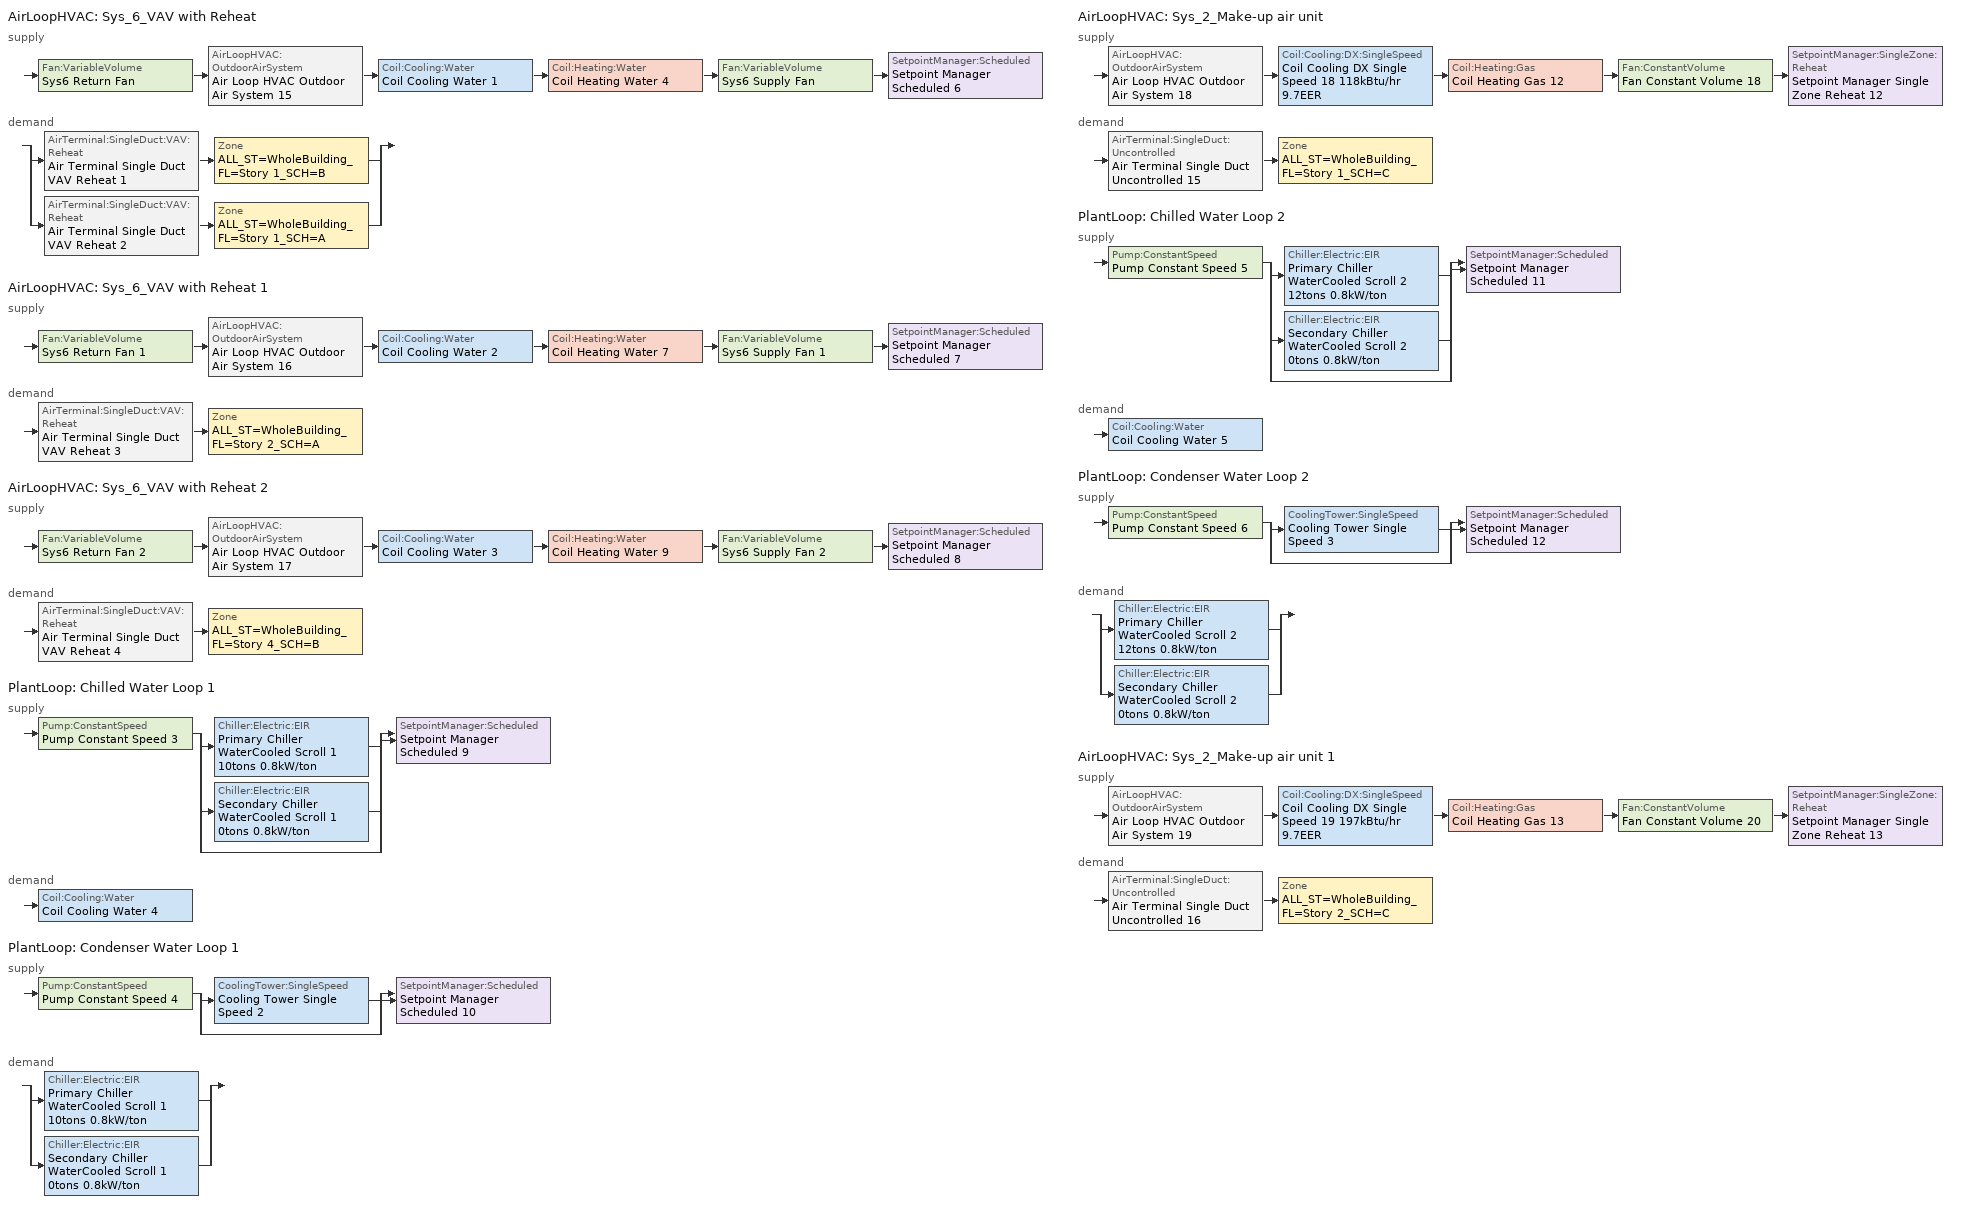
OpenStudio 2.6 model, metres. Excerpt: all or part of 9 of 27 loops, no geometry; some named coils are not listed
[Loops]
AirLoopHVAC 'Sys_6_VAV with Reheat'
 supply: Fan:VariableVolume 'Sys6 Return Fan' > AirLoopHVAC:OutdoorAirSystem 'Air Loop HVAC Outdoor Air System 15' > Coil:Cooling:Water 'Coil Cooling Water 1' > Coil:Heating:Water 'Coil Heating Water 4' > Fan:VariableVolume 'Sys6 Supply Fan' > SetpointManager:Scheduled 'Setpoint Manager Scheduled 6'
 demand: split
  | AirTerminal:SingleDuct:VAV:Reheat 'Air Terminal Single Duct VAV Reheat 1' > Zone 'ALL_ST=WholeBuilding_FL=Story 1_SCH=B'
  | AirTerminal:SingleDuct:VAV:Reheat 'Air Terminal Single Duct VAV Reheat 2' > Zone 'ALL_ST=WholeBuilding_FL=Story 1_SCH=A'
AirLoopHVAC 'Sys_6_VAV with Reheat 1'
 supply: Fan:VariableVolume 'Sys6 Return Fan 1' > AirLoopHVAC:OutdoorAirSystem 'Air Loop HVAC Outdoor Air System 16' > Coil:Cooling:Water 'Coil Cooling Water 2' > Coil:Heating:Water 'Coil Heating Water 7' > Fan:VariableVolume 'Sys6 Supply Fan 1' > SetpointManager:Scheduled 'Setpoint Manager Scheduled 7'
 demand: AirTerminal:SingleDuct:VAV:Reheat 'Air Terminal Single Duct VAV Reheat 3' > Zone 'ALL_ST=WholeBuilding_FL=Story 2_SCH=A'
AirLoopHVAC 'Sys_6_VAV with Reheat 2'
 supply: Fan:VariableVolume 'Sys6 Return Fan 2' > AirLoopHVAC:OutdoorAirSystem 'Air Loop HVAC Outdoor Air System 17' > Coil:Cooling:Water 'Coil Cooling Water 3' > Coil:Heating:Water 'Coil Heating Water 9' > Fan:VariableVolume 'Sys6 Supply Fan 2' > SetpointManager:Scheduled 'Setpoint Manager Scheduled 8'
 demand: AirTerminal:SingleDuct:VAV:Reheat 'Air Terminal Single Duct VAV Reheat 4' > Zone 'ALL_ST=WholeBuilding_FL=Story 4_SCH=B'
PlantLoop 'Chilled Water Loop 1'
 supply: Pump:ConstantSpeed 'Pump Constant Speed 3' > split
  | Chiller:Electric:EIR 'Primary Chiller WaterCooled Scroll 1 10tons 0.8kW/ton'
  | Chiller:Electric:EIR 'Secondary Chiller WaterCooled Scroll 1 0tons 0.8kW/ton'
  | bypass
  join > SetpointManager:Scheduled 'Setpoint Manager Scheduled 9'
 demand: Coil:Cooling:Water 'Coil Cooling Water 4'
PlantLoop 'Condenser Water Loop 1'
 supply: Pump:ConstantSpeed 'Pump Constant Speed 4' > split
  | CoolingTower:SingleSpeed 'Cooling Tower Single Speed 2'
  | bypass
  join > SetpointManager:Scheduled 'Setpoint Manager Scheduled 10'
 demand: split
  | Chiller:Electric:EIR 'Primary Chiller WaterCooled Scroll 1 10tons 0.8kW/ton'
  | Chiller:Electric:EIR 'Secondary Chiller WaterCooled Scroll 1 0tons 0.8kW/ton'
AirLoopHVAC 'Sys_2_Make-up air unit'
 supply: AirLoopHVAC:OutdoorAirSystem 'Air Loop HVAC Outdoor Air System 18' > Coil:Cooling:DX:SingleSpeed 'Coil Cooling DX Single Speed 18 118kBtu/hr 9.7EER' > Coil:Heating:Gas 'Coil Heating Gas 12' > Fan:ConstantVolume 'Fan Constant Volume 18' > SetpointManager:SingleZone:Reheat 'Setpoint Manager Single Zone Reheat 12'
 demand: AirTerminal:SingleDuct:Uncontrolled 'Air Terminal Single Duct Uncontrolled 15' > Zone 'ALL_ST=WholeBuilding_FL=Story 1_SCH=C'
PlantLoop 'Chilled Water Loop 2'
 supply: Pump:ConstantSpeed 'Pump Constant Speed 5' > split
  | Chiller:Electric:EIR 'Primary Chiller WaterCooled Scroll 2 12tons 0.8kW/ton'
  | Chiller:Electric:EIR 'Secondary Chiller WaterCooled Scroll 2 0tons 0.8kW/ton'
  | bypass
  join > SetpointManager:Scheduled 'Setpoint Manager Scheduled 11'
 demand: Coil:Cooling:Water 'Coil Cooling Water 5'
PlantLoop 'Condenser Water Loop 2'
 supply: Pump:ConstantSpeed 'Pump Constant Speed 6' > split
  | CoolingTower:SingleSpeed 'Cooling Tower Single Speed 3'
  | bypass
  join > SetpointManager:Scheduled 'Setpoint Manager Scheduled 12'
 demand: split
  | Chiller:Electric:EIR 'Primary Chiller WaterCooled Scroll 2 12tons 0.8kW/ton'
  | Chiller:Electric:EIR 'Secondary Chiller WaterCooled Scroll 2 0tons 0.8kW/ton'
AirLoopHVAC 'Sys_2_Make-up air unit 1'
 supply: AirLoopHVAC:OutdoorAirSystem 'Air Loop HVAC Outdoor Air System 19' > Coil:Cooling:DX:SingleSpeed 'Coil Cooling DX Single Speed 19 197kBtu/hr 9.7EER' > Coil:Heating:Gas 'Coil Heating Gas 13' > Fan:ConstantVolume 'Fan Constant Volume 20' > SetpointManager:SingleZone:Reheat 'Setpoint Manager Single Zone Reheat 13'
 demand: AirTerminal:SingleDuct:Uncontrolled 'Air Terminal Single Duct Uncontrolled 16' > Zone 'ALL_ST=WholeBuilding_FL=Story 2_SCH=C'
[Sizing:Zone] Zone Cooling Design Supply Air Temperature Input Method=SupplyAirTemperature; Zone Cooling Design Supply Air Temperature {C}=13; Zone Cooling Design Supply Air Temperature Difference {deltaC}=11.11; Zone Heating Design Supply Air Temperature Input Method=SupplyAirTemperature; Zone Heating Design Supply Air Temperature {C}=43; Zone Heating Design Supply Air Temperature Difference {deltaC}=11.11; Zone Cooling Design Supply Air Humidity Ratio {kg-H2O/kg-air}=0.0085; Zone Heating Design Supply Air Humidity Ratio {kg-H2O/kg-air}=0.008; Zone Heating Sizing Factor=1.3; Zone Cooling Sizing Factor=1.1; Cooling Design Air Flow Method=DesignDay; Heating Design Air Flow Method=DesignDay; Account for Dedicated Outdoor Air System=No; Dedicated Outdoor Air System Control Strategy=NeutralSupplyAir; Dedicated Outdoor Air Low Setpoint Temperature for Design {C}=autosize; Dedicated Outdoor Air High Setpoint Temperature for Design {C}=autosize
ALL_ST=WholeBuilding_FL=Story 1_SCH=B; ALL_ST=WholeBuilding_FL=Story 4_SCH=B; ALL_ST=WholeBuilding_FL=Story 1_SCH=A; ALL_ST=WholeBuilding_FL=Story 1_SCH=C; ALL_ST=WholeBuilding_FL=Story 2_SCH=C; ALL_ST=WholeBuilding_FL=Story 2_SCH=A
[Zone equipment]
ALL_ST=WholeBuilding_FL=Story 1_SCH=B: Air Terminal Single Duct VAV Reheat 1, Zone HVAC Baseboard Convective Water 15
ALL_ST=WholeBuilding_FL=Story 4_SCH=B: Air Terminal Single Duct VAV Reheat 4, Zone HVAC Baseboard Convective Water 18
ALL_ST=WholeBuilding_FL=Story 1_SCH=A: Air Terminal Single Duct VAV Reheat 2, Zone HVAC Baseboard Convective Water 16
ALL_ST=WholeBuilding_FL=Story 1_SCH=C: Zone HVAC Four Pipe Fan Coil 1, Air Terminal Single Duct Uncontrolled 15
ALL_ST=WholeBuilding_FL=Story 2_SCH=C: Zone HVAC Four Pipe Fan Coil 2, Air Terminal Single Duct Uncontrolled 16
ALL_ST=WholeBuilding_FL=Story 2_SCH=A: Air Terminal Single Duct VAV Reheat 3, Zone HVAC Baseboard Convective Water 17
[PlantLoop] Glycol Concentration=0; Plant Loop Volume {m3}=Autocalculate; Load Distribution Scheme=Optimal
Chilled Water Loop 1; Condenser Water Loop 1; Chilled Water Loop 2; Condenser Water Loop 2
[Sizing:Plant] Loop Design Temperature Difference {deltaC}=6; Sizing Option=NonCoincident; Zone Timesteps in Averaging Window=1; Coincident Sizing Factor Mode=None
Name | Loop Type | Design Loop Exit Temperature {C}
Chilled Water Loop 1; Chilled Water Loop 2 | Cooling | 7
Condenser Water Loop 1; Condenser Water Loop 2 | Condenser | 29
[AirLoopHVAC] Design Supply Air Flow Rate {m3/s}=AutoSize
Name | Availability Schedule
Sys_6_VAV with Reheat | Sys_6_VAV with Reheat Occ Sch
Sys_6_VAV with Reheat 1 | Sys_6_VAV with Reheat 1 Occ Sch
Sys_6_VAV with Reheat 2 | Sys_6_VAV with Reheat 2 Occ Sch
Sys_2_Make-up air unit | Sys_2_Make-up air unit Occ Sch
Sys_2_Make-up air unit 1 | Sys_2_Make-up air unit 1 Occ Sch
[Sizing:System] Type of Load to Size On=Sensible; Design Outdoor Air Flow Rate {m3/s}=Autosize; Preheat Design Temperature {C}=7; Preheat Design Humidity Ratio {kg-H2O/kg-Air}=0.008; Precool Design Humidity Ratio {kg-H2O/kg-Air}=0.008; Central Cooling Design Supply Air Temperature {C}=13; Central Heating Design Supply Air Temperature {C}=13.1; Sizing Option=NonCoincident; 100% Outdoor Air in Cooling=No; 100% Outdoor Air in Heating=No; Central Cooling Design Supply Air Humidity Ratio {kg-H2O/kg-Air}=0.0085; Central Heating Design Supply Air Humidity Ratio {kg-H2O/kg-Air}=0.008; Cooling Design Air Flow Method=DesignDay; Cooling Design Air Flow Rate {m3/s}=0; Heating Design Air Flow Method=DesignDay; Heating Design Air Flow Rate {m3/s}=0; System Outdoor Air Method=ZoneSum; Zone Maximum Outdoor Air Fraction=1; Cooling Supply Air Flow Rate Per Floor Area {m3/s-m2}=0.00996765; Cooling Fraction of Autosized Cooling Supply Air Flow Rate=1; Cooling Supply Air Flow Rate Per Unit Cooling Capacity {m3/s-W}=3.94755e-05; Heating Supply Air Flow Rate Per Floor Area {m3/s-m2}=0.00996765; Heating Fraction of Autosized Heating Supply Air Flow Rate=1; Heating Fraction of Autosized Cooling Supply Air Flow Rate=1; Heating Supply Air Flow Rate Per Unit Heating Capacity {m3/s-W}=3.15882e-05; Cooling Design Capacity Method=CoolingDesignCapacity; Cooling Design Capacity {W}=autosize; Cooling Design Capacity Per Floor Area {W/m2}=234.7; Fraction of Autosized Cooling Design Capacity=1; Heating Design Capacity Method=HeatingDesignCapacity; Heating Design Capacity {W}=autosize; Heating Design Capacity Per Floor Area {W/m2}=157; Fraction of Autosized Heating Design Capacity=1; Central Cooling Capacity Control Method=OnOff
Name | Minimum System Air Flow Ratio | Precool Design Temperature {C}
Sys_6_VAV with Reheat; Sys_6_VAV with Reheat 1; Sys_6_VAV with Reheat 2 | 0.3 | 12.8
Sys_2_Make-up air unit; Sys_2_Make-up air unit 1 | 1 | 13
[Fan:ConstantVolume] Availability Schedule=Always On Discrete; Fan Efficiency=0.39975; Pressure Rise {Pa}=640; Maximum Flow Rate {m3/s}=AutoSize; Motor Efficiency=0.615
Fan Constant Volume 18; Fan Constant Volume 20
[Coil:Heating:Gas] Availability Schedule=Always On Discrete; Gas Burner Efficiency=0.924; Nominal Capacity {W}=AutoSize; Parasitic Electric Load {W}=0; Part Load Fraction Correlation Curve=FURNACE-EFFPLR-NECB2011; Parasitic Gas Load {W}=0
Coil Heating Gas 12; Coil Heating Gas 13
[Coil:Cooling:DX:SingleSpeed] Rated Total Cooling Capacity {W}=autosize; Rated Sensible Heat Ratio=autosize; Rated Air Flow Rate {m3/s}=autosize; Rated Evaporator Fan Power Per Volume Flow Rate {W/(m3/s)}=773.3; Total Cooling Capacity Function of Temperature Curve=DXCOOL-NECB2011-REF-CAPFT; Total Cooling Capacity Function of Flow Fraction Curve=DXCOOL-NECB2011-REF-CAPFFLOW; Energy Input Ratio Function of Temperature Curve=DXCOOL-NECB2011-REF-COOLEIRFT; Energy Input Ratio Function of Flow Fraction Curve=DXCOOL-NECB2011-REF-COOLEIRFFLOW; Part Load Fraction Correlation Curve=DXCOOL-NECB2011-REF-COOLPLFFPLR; Condenser Type=AirCooled; Evaporative Condenser Effectiveness=0; Evaporative Condenser Air Flow Rate {m3/s}=Autosize; Evaporative Condenser Pump Rated Power Consumption {W}=Autosize; Crankcase Heater Capacity {W}=0; Maximum Outdoor Dry-Bulb Temperature for Crankcase Heater Operation {C}=0; Basin Heater Capacity {W/K}=0; Basin Heater Setpoint Temperature {C}=10
Name | Availability Schedule | Rated COP {W/W}
Coil Cooling DX Single Speed 18 118kBtu/hr 9.7EER | tpfc_clg_availability | 3.36826
Coil Cooling DX Single Speed 19 197kBtu/hr 9.7EER | tpfc_clg_availability 1 | 3.42864
[Controller:OutdoorAir] Minimum Outdoor Air Flow Rate {m3/s}=autosize; Maximum Outdoor Air Flow Rate {m3/s}=Autosize; Economizer Control Type=DifferentialEnthalpy; Economizer Control Action Type=ModulateFlow; Lockout Type=NoLockout; Minimum Limit Type=FixedMinimum; High Humidity Control=No
Name | Minimum Outdoor Air Schedule | Controller Mechanical Ventilation | Heat Recovery Bypass Control Type
Controller Outdoor Air 15 | Sys_6_VAV with Reheat Occ Sch | Controller Mechanical Ventilation 15 | BypassWhenOAFlowGreaterThanMinimum
Controller Outdoor Air 16 | Sys_6_VAV with Reheat 1 Occ Sch | Controller Mechanical Ventilation 16 | BypassWhenWithinEconomizerLimits
Controller Outdoor Air 17 | Sys_6_VAV with Reheat 2 Occ Sch | Controller Mechanical Ventilation 17 | BypassWhenOAFlowGreaterThanMinimum
Controller Outdoor Air 18 | Sys_2_Make-up air unit Occ Sch | Controller Mechanical Ventilation 18 | BypassWhenWithinEconomizerLimits
Controller Outdoor Air 19 | Sys_2_Make-up air unit 1 Occ Sch | Controller Mechanical Ventilation 19 | BypassWhenWithinEconomizerLimits
[Controller:MechanicalVentilation] Availability Schedule=Always On Discrete; System Outdoor Air Method=ZoneSum
Controller Mechanical Ventilation 15; Controller Mechanical Ventilation 16; Controller Mechanical Ventilation 17; Controller Mechanical Ventilation 18; Controller Mechanical Ventilation 19
[AirLoopHVAC:OutdoorAirSystem]
Name | Controller
Air Loop HVAC Outdoor Air System 15 | Controller Outdoor Air 15
Air Loop HVAC Outdoor Air System 16 | Controller Outdoor Air 16
Air Loop HVAC Outdoor Air System 17 | Controller Outdoor Air 17
Air Loop HVAC Outdoor Air System 18 | Controller Outdoor Air 18
Air Loop HVAC Outdoor Air System 19 | Controller Outdoor Air 19
[SetpointManager:SingleZone:Reheat] Minimum Supply Air Temperature {C}=13.1; Maximum Supply Air Temperature {C}=13
Name | Control Zone
Setpoint Manager Single Zone Reheat 12 | ALL_ST=WholeBuilding_FL=Story 1_SCH=C
Setpoint Manager Single Zone Reheat 13 | ALL_ST=WholeBuilding_FL=Story 2_SCH=C
[AirTerminal:SingleDuct:Uncontrolled] Availability Schedule=Always On Discrete; Maximum Air Flow Rate {m3/s}=AutoSize
Air Terminal Single Duct Uncontrolled 15; Air Terminal Single Duct Uncontrolled 16
[Controller:WaterCoil] Action=Reverse; Minimum Actuated Flow {m3/s}=0
Name | Water Coil
Controller Water Coil 15 | Coil Cooling Water 4
Controller Water Coil 17 | Coil Cooling Water 5
[SetpointManager:Scheduled] Control Variable=Temperature
Name | Schedule
Setpoint Manager Scheduled 6 | Supply Air Temp
Setpoint Manager Scheduled 7 | Supply Air Temp 1
Setpoint Manager Scheduled 8 | Supply Air Temp 2
Setpoint Manager Scheduled 9 | CHW Temp 1
Setpoint Manager Scheduled 10 | CW Temp 1
Setpoint Manager Scheduled 11 | CHW Temp 2
Setpoint Manager Scheduled 12 | CW Temp 2
[Pump:ConstantSpeed] Rated Flow Rate {m3/s}=autosize; Rated Pump Head {Pa}=179352; Rated Power Consumption {W}=autosize; Fraction of Motor Inefficiencies to Fluid Stream=0; Pump Control Type=Intermittent; Design Power Sizing Method=PowerPerFlowPerPressure; Design Electric Power per Unit Flow Rate {W/(m3/s)}=348701.1; Design Shaft Power per Unit Flow Rate per Unit Head {W-s/m3-Pa}=1.28205
Name | Motor Efficiency
Pump Constant Speed 3; Pump Constant Speed 4; Pump Constant Speed 5 | 0.855
Pump Constant Speed 6 | 0.865
[Chiller:Electric:EIR] Reference COP {W/W}=4.5032; Cooling Capacity Function of Temperature Curve=WaterCooled_Scroll_CAPFT_NECB2011; Electric Input to Cooling Output Ratio Function of Temperature Curve=WaterCooled_Scroll_EIRFT_NECB2011; Electric Input to Cooling Output Ratio Function of Part Load Ratio Curve=WaterCooled_Scroll_EIRFPLR_NECB2011; Minimum Part Load Ratio=0.25; Minimum Unloading Ratio=0.25; Condenser Type=WaterCooled; Chiller Flow Mode=LeavingSetpointModulated; Design Heat Recovery Water Flow Rate {m3/s}=0; Sizing Factor=1; Basin Heater Capacity {W/K}=0; Basin Heater Setpoint Temperature {C}=10
Name | Reference Capacity {W}
Primary Chiller WaterCooled Scroll 1 10tons 0.8kW/ton | 34366.5
Secondary Chiller WaterCooled Scroll 1 0tons 0.8kW/ton; Secondary Chiller WaterCooled Scroll 2 0tons 0.8kW/ton | 0.001
Primary Chiller WaterCooled Scroll 2 12tons 0.8kW/ton | 42822.1
[CoolingTower:SingleSpeed] Design Water Flow Rate {m3/s}=autosize; Design Air Flow Rate {m3/s}=autosize; U-Factor Times Area Value at Design Air Flow Rate {W/K}=autosize; Air Flow Rate in Free Convection Regime {m3/s}=autosize; U-Factor Times Area Value at Free Convection Air Flow Rate {W/K}=autosize; Performance Input Method=UFactorTimesAreaAndDesignWaterFlowRate; Free Convection Capacity {W}=0; Basin Heater Capacity {W/K}=0; Evaporation Loss Mode=LossFactor; Evaporation Loss Factor {percent/K}=0.2; Drift Loss Percent {percent}=0.008; Blowdown Calculation Mode=ConcentrationRatio; Blowdown Concentration Ratio=3; Capacity Control=FanCycling; Number of Cells=1; Cell Control=MinimalCell; Cell Minimum  Water Flow Rate Fraction=0.33; Cell Maximum Water Flow Rate Fraction=2.5; Sizing Factor=1; Free Convection Air Flow Rate Sizing Factor=0.1; Free Convection U-Factor Times Area Value Sizing Factor=0.1; Heat Rejection Capacity and Nominal Capacity Sizing Ratio=1.25; Free Convection Nominal Capacity Sizing Factor=0.1; Design Inlet Air Dry-Bulb Temperature {C}=35; Design Inlet Air Wet-Bulb Temperature {C}=24; Design Approach Temperature {deltaC}=5; Design Range Temperature {deltaC}=6
Name | Fan Power at Design Air Flow Rate {W}
Cooling Tower Single Speed 2 | autosize
Cooling Tower Single Speed 3 | 784.97
[Fan:VariableVolume] Availability Schedule=Always On Discrete; Maximum Flow Rate {m3/s}=Autosize; Fan Power Minimum Flow Rate Input Method=Fraction; Fan Power Minimum Air Flow Rate {m3/s}=0; Motor In Airstream Fraction=1; Fan Power Coefficient 5=0
Name | Fan Efficiency | Pressure Rise {Pa} | Fan Power Minimum Flow Fraction | Motor Efficiency | Fan Power Coefficient 1 | Fan Power Coefficient 2 | Fan Power Coefficient 3 | Fan Power Coefficient 4
Sys6 Supply Fan; Sys6 Supply Fan 2 | 0.549965 | 1000 | 0.5 | 0.8461 | -4.1457 | 16.803 | -19.471 | 7.8488
Sys6 Return Fan; Sys6 Return Fan 1; Sys6 Return Fan 2 | 0.299975 | 250 | 0.68 | 0.4615 | -2.4176 | 9.5874 | -11.559 | 5.4009
Sys6 Supply Fan 1 | 0.549965 | 1000 | 0.68 | 0.8461 | -2.4176 | 9.5874 | -11.559 | 5.4009
[Coil:Cooling:Water] Availability Schedule=Always On Discrete
Coil Cooling Water 4; Coil Cooling Water 5
[AirTerminal:SingleDuct:VAV:Reheat] Availability Schedule=Always On Discrete; Maximum Air Flow Rate {m3/s}=AutoSize; Zone Minimum Air Flow Input Method=Constant; Constant Minimum Air Flow Fraction=0.3; Maximum Hot Water or Steam Flow Rate {m3/s}=AutoSize; Minimum Hot Water or Steam Flow Rate {m3/s}=0; Convergence Tolerance=0.001; Damper Heating Action=Normal; Maximum Flow per Zone Floor Area During Reheat {m3/s-m2}=AutoSize; Maximum Reheat Air Temperature {C}=43; Control For Outdoor Air=No
Name | Fixed Minimum Air Flow Rate {m3/s} | Reheat Coil | Maximum Flow Fraction During Reheat
Air Terminal Single Duct VAV Reheat 1 | 3.75 | Coil Heating Water 5 | 0.5
Air Terminal Single Duct VAV Reheat 2 | 3.75 | Coil Heating Water 6 | 0.5
Air Terminal Single Duct VAV Reheat 3 | 5 | Coil Heating Water 8 | AutoSize
Air Terminal Single Duct VAV Reheat 4 | 5 | Coil Heating Water 10 | AutoSize
[Schedule:Ruleset]
Name | Default Day Schedule | Summer Design Day Schedule | Winter Design Day Schedule
Supply Air Temp | Supply Air Temp Default
Supply Air Temp 1 | Supply Air Temp Default 1
Supply Air Temp 2 | Supply Air Temp Default 2
tpfc_clg_availability | Schedule Day 7
CHW Temp 1 | Schedule Day 8
CW Temp 1 | Schedule Day 9
tpfc_clg_availability 1 | Schedule Day 11
CHW Temp 2 | Schedule Day 12
CW Temp 2 | Schedule Day 13
Sys_2_Make-up air unit Occ Sch | Sys_2_Make-up air unit Occ Sch Default | Sys_2_Make-up air unit Occ Sch Summer Design Day | Sys_2_Make-up air unit Occ Sch Winter Design Day
Sys_2_Make-up air unit 1 Occ Sch | Sys_2_Make-up air unit 1 Occ Sch Default | Sys_2_Make-up air unit 1 Occ Sch Summer Design Day | Sys_2_Make-up air unit 1 Occ Sch Winter Design Day
Sys_6_VAV with Reheat Occ Sch | Sys_6_VAV with Reheat Occ Sch Default | Sys_6_VAV with Reheat Occ Sch Summer Design Day | Sys_6_VAV with Reheat Occ Sch Winter Design Day
Sys_6_VAV with Reheat 1 Occ Sch | Sys_6_VAV with Reheat 1 Occ Sch Default | Sys_6_VAV with Reheat 1 Occ Sch Summer Design Day | Sys_6_VAV with Reheat 1 Occ Sch Winter Design Day
Sys_6_VAV with Reheat 2 Occ Sch | Sys_6_VAV with Reheat 2 Occ Sch Default | Sys_6_VAV with Reheat 2 Occ Sch Summer Design Day | Sys_6_VAV with Reheat 2 Occ Sch Winter Design Day
[Schedule:Day]
Supply Air Temp Default; Supply Air Temp Default 1; Supply Air Temp Default 2: 24, 0, 13
Schedule Day 7; tpfc_clg_availability_sch_rule_day; tpfc_clg_availability_sch_rule_day 2; Schedule Day 11; tpfc_clg_availability_sch_rule_day 3; tpfc_clg_availability_sch_rule_day 5; Sys_6_VAV with Reheat 1 Occ Sch Saturday; Sys_6_VAV with Reheat 1 Occ Sch Sunday: 24, 0, 0
tpfc_clg_availability_sch_rule_day 1; tpfc_clg_availability_sch_rule_day 4; Sys_2_Make-up air unit Occ Sch Default; Sys_2_Make-up air unit Occ Sch Winter Design Day; Sys_2_Make-up air unit Occ Sch Summer Design Day; Sys_2_Make-up air unit 1 Occ Sch Default; Sys_2_Make-up air unit 1 Occ Sch Winter Design Day; Sys_2_Make-up air unit 1 Occ Sch Summer Design Day; Sys_6_VAV with Reheat Occ Sch Default; Sys_6_VAV with Reheat Occ Sch Winter Design Day; Sys_6_VAV with Reheat Occ Sch Summer Design Day; Sys_6_VAV with Reheat 1 Occ Sch Default; Sys_6_VAV with Reheat 1 Occ Sch Winter Design Day; Sys_6_VAV with Reheat 1 Occ Sch Summer Design Day; Sys_6_VAV with Reheat 2 Occ Sch Default; Sys_6_VAV with Reheat 2 Occ Sch Winter Design Day; Sys_6_VAV with Reheat 2 Occ Sch Summer Design Day: 24, 0, 1
Schedule Day 8; wkdCHW Temp 3; satCHW Temp 3; sunCHW Temp 3; Schedule Day 12; wkdCHW Temp 5; satCHW Temp 5; sunCHW Temp 5: 1, 0, 7, 2, 0, 7, 3, 0, 7, 4, 0, 7, 5, 0, 7, 6, 0, 7, 7, 0, 7, 8, 0, 7, 9, 0, 7, 10, 0, 7, 11, 0, 7, 12, 0, 7, 13, 0, 7, 14, 0, 7, 15, 0, 7, 16, 0, 7, 17, 0, 7, 18, 0, 7, 19, 0, 7, 20, 0, 7, 21, 0, 7, 22, 0, 7, 23, 0, 7, 24, 0, 7
Schedule Day 9; wkdCW Temp 3; satCW Temp 3; sunCW Temp 3; Schedule Day 13; wkdCW Temp 5; satCW Temp 5; sunCW Temp 5: 1, 0, 29, 2, 0, 29, 3, 0, 29, 4, 0, 29, 5, 0, 29, 6, 0, 29, 7, 0, 29, 8, 0, 29, 9, 0, 29, 10, 0, 29, 11, 0, 29, 12, 0, 29, 13, 0, 29, 14, 0, 29, 15, 0, 29, 16, 0, 29, 17, 0, 29, 18, 0, 29, 19, 0, 29, 20, 0, 29, 21, 0, 29, 22, 0, 29, 23, 0, 29, 24, 0, 29
Sys_2_Make-up air unit Occ Sch Monday; Sys_2_Make-up air unit Occ Sch Tuesday; Sys_2_Make-up air unit Occ Sch Wednesday; Sys_2_Make-up air unit Occ Sch Thursday; Sys_2_Make-up air unit Occ Sch Friday; Sys_2_Make-up air unit Occ Sch Saturday; Sys_2_Make-up air unit 1 Occ Sch Monday; Sys_2_Make-up air unit 1 Occ Sch Tuesday; Sys_2_Make-up air unit 1 Occ Sch Wednesday; Sys_2_Make-up air unit 1 Occ Sch Thursday; Sys_2_Make-up air unit 1 Occ Sch Friday; Sys_2_Make-up air unit 1 Occ Sch Saturday: 9, 0, 0, 21, 0, 1, 24, 0, 0
Sys_2_Make-up air unit Occ Sch Sunday; Sys_2_Make-up air unit 1 Occ Sch Sunday: 11, 0, 0, 19, 0, 1, 24, 0, 0
Sys_6_VAV with Reheat Occ Sch Monday; Sys_6_VAV with Reheat Occ Sch Tuesday; Sys_6_VAV with Reheat Occ Sch Wednesday; Sys_6_VAV with Reheat Occ Sch Thursday; Sys_6_VAV with Reheat Occ Sch Friday: 1, 0, 1, 8, 0, 0, 24, 0, 1
Sys_6_VAV with Reheat Occ Sch Saturday: 2, 0, 1, 11, 0, 0, 15, 0, 1, 17, 0, 0, 24, 0, 1
Sys_6_VAV with Reheat Occ Sch Sunday: 1, 0, 0, 2, 0, 1, 11, 0, 0, 15, 0, 1, 18, 0, 0, 23, 0, 1, 24, 0, 0
Sys_6_VAV with Reheat 1 Occ Sch Monday; Sys_6_VAV with Reheat 1 Occ Sch Tuesday; Sys_6_VAV with Reheat 1 Occ Sch Wednesday; Sys_6_VAV with Reheat 1 Occ Sch Thursday; Sys_6_VAV with Reheat 1 Occ Sch Friday: 8, 0, 0, 19, 0, 1, 24, 0, 0
Sys_6_VAV with Reheat 2 Occ Sch Monday; Sys_6_VAV with Reheat 2 Occ Sch Tuesday; Sys_6_VAV with Reheat 2 Occ Sch Wednesday; Sys_6_VAV with Reheat 2 Occ Sch Thursday; Sys_6_VAV with Reheat 2 Occ Sch Friday: 1, 0, 1, 10, 0, 0, 24, 0, 1
Sys_6_VAV with Reheat 2 Occ Sch Saturday: 2, 0, 1, 10, 0, 0, 24, 0, 1
Sys_6_VAV with Reheat 2 Occ Sch Sunday: 1, 0, 0, 2, 0, 1, 11, 0, 0, 23, 0, 1, 24, 0, 0
[Schedule:Rule] Date Specification Type=DateRange; Start Day=1
Name | Schedule Ruleset | Rule Order | Day Schedule | Apply Sunday | Apply Monday | Apply Tuesday | Apply Wednesday | Apply Thursday | Apply Friday | Apply Saturday | Start Month | End Month | End Day
tpfc_clg_availability_sch_rule | tpfc_clg_availability | 2 | tpfc_clg_availability_sch_rule_day | Yes | Yes | Yes | Yes | Yes | Yes | Yes | 1 | 6 | 30
tpfc_clg_availability_sch_rule 1 | tpfc_clg_availability | 1 | tpfc_clg_availability_sch_rule_day 1 | Yes | Yes | Yes | Yes | Yes | Yes | Yes | 7 | 10 | 31
tpfc_clg_availability_sch_rule 2 | tpfc_clg_availability | 0 | tpfc_clg_availability_sch_rule_day 2 | Yes | Yes | Yes | Yes | Yes | Yes | Yes | 11 | 12 | 31
wkdCHW Temp rule 1 | CHW Temp 1 | 2 | wkdCHW Temp 3 | No | Yes | Yes | Yes | Yes | Yes | No | 1 | 12 | 31
satCHW Temprule 1 | CHW Temp 1 | 1 | satCHW Temp 3 | No | No | No | No | No | No | Yes | 1 | 12 | 31
sunCHW Temprule 1 | CHW Temp 1 | 0 | sunCHW Temp 3 | Yes | No | No | No | No | No | No | 1 | 12 | 31
wkdCW Temp rule 1 | CW Temp 1 | 2 | wkdCW Temp 3 | No | Yes | Yes | Yes | Yes | Yes | No | 1 | 12 | 31
satCW Temprule 1 | CW Temp 1 | 1 | satCW Temp 3 | No | No | No | No | No | No | Yes | 1 | 12 | 31
sunCW Temprule 1 | CW Temp 1 | 0 | sunCW Temp 3 | Yes | No | No | No | No | No | No | 1 | 12 | 31
tpfc_clg_availability_sch_rule 3 | tpfc_clg_availability 1 | 2 | tpfc_clg_availability_sch_rule_day 3 | Yes | Yes | Yes | Yes | Yes | Yes | Yes | 1 | 6 | 30
tpfc_clg_availability_sch_rule 4 | tpfc_clg_availability 1 | 1 | tpfc_clg_availability_sch_rule_day 4 | Yes | Yes | Yes | Yes | Yes | Yes | Yes | 7 | 10 | 31
tpfc_clg_availability_sch_rule 5 | tpfc_clg_availability 1 | 0 | tpfc_clg_availability_sch_rule_day 5 | Yes | Yes | Yes | Yes | Yes | Yes | Yes | 11 | 12 | 31
wkdCHW Temp rule 2 | CHW Temp 2 | 2 | wkdCHW Temp 5 | No | Yes | Yes | Yes | Yes | Yes | No | 1 | 12 | 31
satCHW Temprule 2 | CHW Temp 2 | 1 | satCHW Temp 5 | No | No | No | No | No | No | Yes | 1 | 12 | 31
sunCHW Temprule 2 | CHW Temp 2 | 0 | sunCHW Temp 5 | Yes | No | No | No | No | No | No | 1 | 12 | 31
wkdCW Temp rule 2 | CW Temp 2 | 2 | wkdCW Temp 5 | No | Yes | Yes | Yes | Yes | Yes | No | 1 | 12 | 31
satCW Temprule 2 | CW Temp 2 | 1 | satCW Temp 5 | No | No | No | No | No | No | Yes | 1 | 12 | 31
sunCW Temprule 2 | CW Temp 2 | 0 | sunCW Temp 5 | Yes | No | No | No | No | No | No | 1 | 12 | 31
Sys_2_Make-up air unit Occ Sch Monday Rule | Sys_2_Make-up air unit Occ Sch | 6 | Sys_2_Make-up air unit Occ Sch Monday |  | Yes |  |  |  |  |  | 1 | 12 | 25
Sys_2_Make-up air unit Occ Sch Tuesday Rule | Sys_2_Make-up air unit Occ Sch | 5 | Sys_2_Make-up air unit Occ Sch Tuesday |  |  | Yes |  |  |  |  | 1 | 12 | 26
Sys_2_Make-up air unit Occ Sch Wednesday Rule | Sys_2_Make-up air unit Occ Sch | 4 | Sys_2_Make-up air unit Occ Sch Wednesday |  |  |  | Yes |  |  |  | 1 | 12 | 27
Sys_2_Make-up air unit Occ Sch Thursday Rule | Sys_2_Make-up air unit Occ Sch | 3 | Sys_2_Make-up air unit Occ Sch Thursday |  |  |  |  | Yes |  |  | 1 | 12 | 28
Sys_2_Make-up air unit Occ Sch Friday Rule | Sys_2_Make-up air unit Occ Sch | 2 | Sys_2_Make-up air unit Occ Sch Friday |  |  |  |  |  | Yes |  | 1 | 12 | 29
Sys_2_Make-up air unit Occ Sch Saturday Rule | Sys_2_Make-up air unit Occ Sch | 1 | Sys_2_Make-up air unit Occ Sch Saturday |  |  |  |  |  |  | Yes | 1 | 12 | 30
Sys_2_Make-up air unit Occ Sch Sunday Rule | Sys_2_Make-up air unit Occ Sch | 0 | Sys_2_Make-up air unit Occ Sch Sunday | Yes |  |  |  |  |  |  | 1 | 12 | 31
Sys_2_Make-up air unit 1 Occ Sch Monday Rule | Sys_2_Make-up air unit 1 Occ Sch | 6 | Sys_2_Make-up air unit 1 Occ Sch Monday |  | Yes |  |  |  |  |  | 1 | 12 | 25
Sys_2_Make-up air unit 1 Occ Sch Tuesday Rule | Sys_2_Make-up air unit 1 Occ Sch | 5 | Sys_2_Make-up air unit 1 Occ Sch Tuesday |  |  | Yes |  |  |  |  | 1 | 12 | 26
Sys_2_Make-up air unit 1 Occ Sch Wednesday Rule | Sys_2_Make-up air unit 1 Occ Sch | 4 | Sys_2_Make-up air unit 1 Occ Sch Wednesday |  |  |  | Yes |  |  |  | 1 | 12 | 27
Sys_2_Make-up air unit 1 Occ Sch Thursday Rule | Sys_2_Make-up air unit 1 Occ Sch | 3 | Sys_2_Make-up air unit 1 Occ Sch Thursday |  |  |  |  | Yes |  |  | 1 | 12 | 28
Sys_2_Make-up air unit 1 Occ Sch Friday Rule | Sys_2_Make-up air unit 1 Occ Sch | 2 | Sys_2_Make-up air unit 1 Occ Sch Friday |  |  |  |  |  | Yes |  | 1 | 12 | 29
Sys_2_Make-up air unit 1 Occ Sch Saturday Rule | Sys_2_Make-up air unit 1 Occ Sch | 1 | Sys_2_Make-up air unit 1 Occ Sch Saturday |  |  |  |  |  |  | Yes | 1 | 12 | 30
Sys_2_Make-up air unit 1 Occ Sch Sunday Rule | Sys_2_Make-up air unit 1 Occ Sch | 0 | Sys_2_Make-up air unit 1 Occ Sch Sunday | Yes |  |  |  |  |  |  | 1 | 12 | 31
Sys_6_VAV with Reheat Occ Sch Monday Rule | Sys_6_VAV with Reheat Occ Sch | 6 | Sys_6_VAV with Reheat Occ Sch Monday |  | Yes |  |  |  |  |  | 1 | 12 | 25
Sys_6_VAV with Reheat Occ Sch Tuesday Rule | Sys_6_VAV with Reheat Occ Sch | 5 | Sys_6_VAV with Reheat Occ Sch Tuesday |  |  | Yes |  |  |  |  | 1 | 12 | 26
Sys_6_VAV with Reheat Occ Sch Wednesday Rule | Sys_6_VAV with Reheat Occ Sch | 4 | Sys_6_VAV with Reheat Occ Sch Wednesday |  |  |  | Yes |  |  |  | 1 | 12 | 27
Sys_6_VAV with Reheat Occ Sch Thursday Rule | Sys_6_VAV with Reheat Occ Sch | 3 | Sys_6_VAV with Reheat Occ Sch Thursday |  |  |  |  | Yes |  |  | 1 | 12 | 28
Sys_6_VAV with Reheat Occ Sch Friday Rule | Sys_6_VAV with Reheat Occ Sch | 2 | Sys_6_VAV with Reheat Occ Sch Friday |  |  |  |  |  | Yes |  | 1 | 12 | 29
Sys_6_VAV with Reheat Occ Sch Saturday Rule | Sys_6_VAV with Reheat Occ Sch | 1 | Sys_6_VAV with Reheat Occ Sch Saturday |  |  |  |  |  |  | Yes | 1 | 12 | 30
Sys_6_VAV with Reheat Occ Sch Sunday Rule | Sys_6_VAV with Reheat Occ Sch | 0 | Sys_6_VAV with Reheat Occ Sch Sunday | Yes |  |  |  |  |  |  | 1 | 12 | 31
Sys_6_VAV with Reheat 1 Occ Sch Monday Rule | Sys_6_VAV with Reheat 1 Occ Sch | 6 | Sys_6_VAV with Reheat 1 Occ Sch Monday |  | Yes |  |  |  |  |  | 1 | 12 | 25
Sys_6_VAV with Reheat 1 Occ Sch Tuesday Rule | Sys_6_VAV with Reheat 1 Occ Sch | 5 | Sys_6_VAV with Reheat 1 Occ Sch Tuesday |  |  | Yes |  |  |  |  | 1 | 12 | 26
Sys_6_VAV with Reheat 1 Occ Sch Wednesday Rule | Sys_6_VAV with Reheat 1 Occ Sch | 4 | Sys_6_VAV with Reheat 1 Occ Sch Wednesday |  |  |  | Yes |  |  |  | 1 | 12 | 27
Sys_6_VAV with Reheat 1 Occ Sch Thursday Rule | Sys_6_VAV with Reheat 1 Occ Sch | 3 | Sys_6_VAV with Reheat 1 Occ Sch Thursday |  |  |  |  | Yes |  |  | 1 | 12 | 28
Sys_6_VAV with Reheat 1 Occ Sch Friday Rule | Sys_6_VAV with Reheat 1 Occ Sch | 2 | Sys_6_VAV with Reheat 1 Occ Sch Friday |  |  |  |  |  | Yes |  | 1 | 12 | 29
Sys_6_VAV with Reheat 1 Occ Sch Saturday Rule | Sys_6_VAV with Reheat 1 Occ Sch | 1 | Sys_6_VAV with Reheat 1 Occ Sch Saturday |  |  |  |  |  |  | Yes | 1 | 12 | 30
Sys_6_VAV with Reheat 1 Occ Sch Sunday Rule | Sys_6_VAV with Reheat 1 Occ Sch | 0 | Sys_6_VAV with Reheat 1 Occ Sch Sunday | Yes |  |  |  |  |  |  | 1 | 12 | 31
Sys_6_VAV with Reheat 2 Occ Sch Monday Rule | Sys_6_VAV with Reheat 2 Occ Sch | 6 | Sys_6_VAV with Reheat 2 Occ Sch Monday |  | Yes |  |  |  |  |  | 1 | 12 | 25
Sys_6_VAV with Reheat 2 Occ Sch Tuesday Rule | Sys_6_VAV with Reheat 2 Occ Sch | 5 | Sys_6_VAV with Reheat 2 Occ Sch Tuesday |  |  | Yes |  |  |  |  | 1 | 12 | 26
Sys_6_VAV with Reheat 2 Occ Sch Wednesday Rule | Sys_6_VAV with Reheat 2 Occ Sch | 4 | Sys_6_VAV with Reheat 2 Occ Sch Wednesday |  |  |  | Yes |  |  |  | 1 | 12 | 27
Sys_6_VAV with Reheat 2 Occ Sch Thursday Rule | Sys_6_VAV with Reheat 2 Occ Sch | 3 | Sys_6_VAV with Reheat 2 Occ Sch Thursday |  |  |  |  | Yes |  |  | 1 | 12 | 28
Sys_6_VAV with Reheat 2 Occ Sch Friday Rule | Sys_6_VAV with Reheat 2 Occ Sch | 2 | Sys_6_VAV with Reheat 2 Occ Sch Friday |  |  |  |  |  | Yes |  | 1 | 12 | 29
Sys_6_VAV with Reheat 2 Occ Sch Saturday Rule | Sys_6_VAV with Reheat 2 Occ Sch | 1 | Sys_6_VAV with Reheat 2 Occ Sch Saturday |  |  |  |  |  |  | Yes | 1 | 12 | 30
Sys_6_VAV with Reheat 2 Occ Sch Sunday Rule | Sys_6_VAV with Reheat 2 Occ Sch | 0 | Sys_6_VAV with Reheat 2 Occ Sch Sunday | Yes |  |  |  |  |  |  | 1 | 12 | 31
[Schedule:Constant]
Always On Discrete: Value=1
[Curve:Biquadratic] Minimum Value of y=24
Name | Coefficient1 Constant | Coefficient2 x | Coefficient3 x**2 | Coefficient4 y | Coefficient5 y**2 | Coefficient6 x*y | Minimum Value of x | Maximum Value of x | Maximum Value of y
DXCOOL-NECB2011-REF-CAPFT | 0.867905 | 0.0142459 | 0.00055436 | -0.0075575 | 3.3e-05 | -0.0001918 | 13 | 24 | 46
DXCOOL-NECB2011-REF-COOLEIRFT | 0.116936 | 0.0284933 | -0.0004112 | 0.0214108 | 0.00016103 | -0.0006791 | 13 | 24 | 46
WaterCooled_Scroll_CAPFT_NECB2011 | 0.94418 | 0.0337102 | 9.75564e-05 | -0.00322114 | -4.91832e-05 | -0.000177584 | 5 | 10 | 35
WaterCooled_Scroll_EIRFT_NECB2011 | 0.727393 | -0.0118922 | 0.000541177 | 0.00187934 | 0.000473461 | -0.000711472 | 5 | 10 | 35
[Curve:Quadratic] Minimum Value of x=0; Maximum Value of x=1
Name | Coefficient1 Constant | Coefficient2 x | Coefficient3 x**2
DXCOOL-NECB2011-REF-CAPFFLOW; DXCOOL-NECB2011-REF-COOLEIRFFLOW | 1 | 0 | 0
WaterCooled_Scroll_EIRFPLR_NECB2011 | 0.04412 | 0.640367 | 0.319555
[Curve:Cubic] Maximum Value of x=1
Name | Coefficient1 Constant | Coefficient2 x | Coefficient3 x**2 | Coefficient4 x**3 | Minimum Value of x
DXCOOL-NECB2011-REF-COOLPLFFPLR | 0.0277 | 4.9151 | -8.184 | 4.2702 | 0.7
FURNACE-EFFPLR-NECB2011 | 0.7277 | 1.0667 | -1.5174 | 0.7282 | 0
